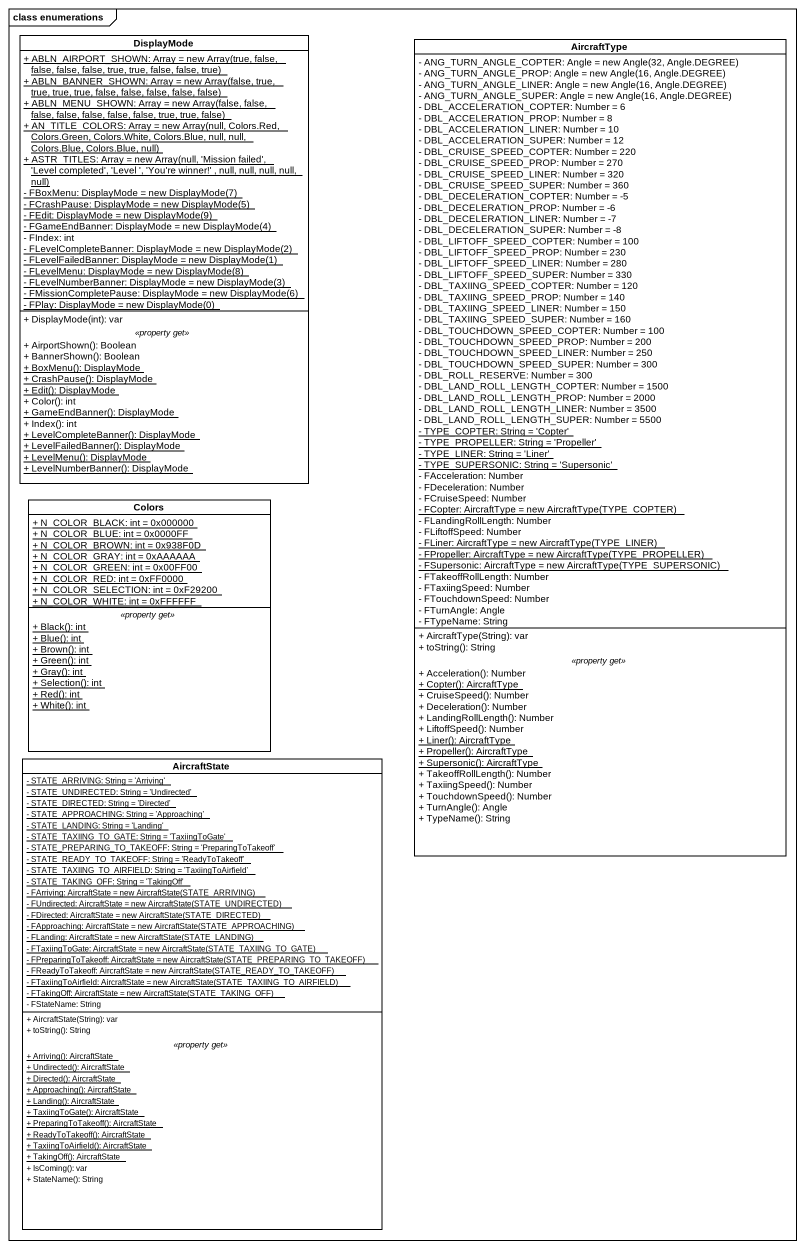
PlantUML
@startuml
mainframe class enumerations
hide circle
hide empty members
skinparam classAttributeIconSize 0
class DisplayMode {
  {static} {field} + ABLN_AIRPORT_SHOWN: Array = new Array(true, false, false, false, false, true, true, false, false, true)
  {static} {field} + ABLN_BANNER_SHOWN: Array = new Array(false, true, true, true, true, false, false, false, false, false)
  {static} {field} + ABLN_MENU_SHOWN: Array = new Array(false, false, false, false, false, false, false, true, true, false)
  {static} {field} + AN_TITLE_COLORS: Array = new Array(null, Colors.Red, Colors.Green, Colors.White, Colors.Blue, null, null, Colors.Blue, Colors.Blue, null)
  {static} {field} + ASTR_TITLES: Array = new Array(null, 'Mission failed', 'Level completed', 'Level ', 'You're winner!' , null, null, null, null, null)
  {static} {field} - FBoxMenu: DisplayMode = new DisplayMode(7)
  {static} {field} - FCrashPause: DisplayMode = new DisplayMode(5)
  {static} {field} - FEdit: DisplayMode = new DisplayMode(9)
  {static} {field} - FGameEndBanner: DisplayMode = new DisplayMode(4)
  - FIndex: int
  {static} {field} - FLevelCompleteBanner: DisplayMode = new DisplayMode(2)
  {static} {field} - FLevelFailedBanner: DisplayMode = new DisplayMode(1)
  {static} {field} - FLevelMenu: DisplayMode = new DisplayMode(8)
  {static} {field} - FLevelNumberBanner: DisplayMode = new DisplayMode(3)
  {static} {field} - FMissionCompletePause: DisplayMode = new DisplayMode(6)
  {static} {field} - FPlay: DisplayMode = new DisplayMode(0)
  --
  + DisplayMode(int): var
  .. <<property get>> ..
  + AirportShown(): Boolean
  + BannerShown(): Boolean
  {static} + BoxMenu(): DisplayMode
  {static} + CrashPause(): DisplayMode
  {static} + Edit(): DisplayMode
  + Color(): int
  {static} + GameEndBanner(): DisplayMode
  + Index(): int
  {static} + LevelCompleteBanner(): DisplayMode
  {static} + LevelFailedBanner(): DisplayMode
  {static} + LevelMenu(): DisplayMode
  {static} + LevelNumberBanner(): DisplayMode
}
class AircraftType {
  {field} - ANG_TURN_ANGLE_COPTER: Angle = new Angle(32, Angle.DEGREE)
  {field} - ANG_TURN_ANGLE_PROP: Angle = new Angle(16, Angle.DEGREE)
  {field} - ANG_TURN_ANGLE_LINER: Angle = new Angle(16, Angle.DEGREE)
  {field} - ANG_TURN_ANGLE_SUPER: Angle = new Angle(16, Angle.DEGREE)
  - DBL_ACCELERATION_COPTER: Number = 6
  - DBL_ACCELERATION_PROP: Number = 8
  - DBL_ACCELERATION_LINER: Number = 10
  - DBL_ACCELERATION_SUPER: Number = 12
  - DBL_CRUISE_SPEED_COPTER: Number = 220
  - DBL_CRUISE_SPEED_PROP: Number = 270
  - DBL_CRUISE_SPEED_LINER: Number = 320
  - DBL_CRUISE_SPEED_SUPER: Number = 360
  - DBL_DECELERATION_COPTER: Number = -5
  - DBL_DECELERATION_PROP: Number = -6
  - DBL_DECELERATION_LINER: Number = -7
  - DBL_DECELERATION_SUPER: Number = -8
  - DBL_LIFTOFF_SPEED_COPTER: Number = 100
  - DBL_LIFTOFF_SPEED_PROP: Number = 230
  - DBL_LIFTOFF_SPEED_LINER: Number = 280
  - DBL_LIFTOFF_SPEED_SUPER: Number = 330
  - DBL_TAXIING_SPEED_COPTER: Number = 120
  - DBL_TAXIING_SPEED_PROP: Number = 140
  - DBL_TAXIING_SPEED_LINER: Number = 150
  - DBL_TAXIING_SPEED_SUPER: Number = 160
  - DBL_TOUCHDOWN_SPEED_COPTER: Number = 100
  - DBL_TOUCHDOWN_SPEED_PROP: Number = 200
  - DBL_TOUCHDOWN_SPEED_LINER: Number = 250
  - DBL_TOUCHDOWN_SPEED_SUPER: Number = 300
  - DBL_ROLL_RESERVE: Number = 300
  - DBL_LAND_ROLL_LENGTH_COPTER: Number = 1500
  - DBL_LAND_ROLL_LENGTH_PROP: Number = 2000
  - DBL_LAND_ROLL_LENGTH_LINER: Number = 3500
  - DBL_LAND_ROLL_LENGTH_SUPER: Number = 5500
  {static} - TYPE_COPTER: String = 'Copter'
  {static} - TYPE_PROPELLER: String = 'Propeller'
  {static} - TYPE_LINER: String = 'Liner'
  {static} - TYPE_SUPERSONIC: String = 'Supersonic'
  - FAcceleration: Number
  - FDeceleration: Number
  - FCruiseSpeed: Number
  {static} {field} - FCopter: AircraftType = new AircraftType(TYPE_COPTER)
  - FLandingRollLength: Number
  - FLiftoffSpeed: Number
  {static} {field} - FLiner: AircraftType = new AircraftType(TYPE_LINER)
  {static} {field} - FPropeller: AircraftType = new AircraftType(TYPE_PROPELLER)
  {static} {field} - FSupersonic: AircraftType = new AircraftType(TYPE_SUPERSONIC)
  - FTakeoffRollLength: Number
  - FTaxiingSpeed: Number
  - FTouchdownSpeed: Number
  - FTurnAngle: Angle
  - FTypeName: String
  --
  + AircraftType(String): var
  + toString(): String
  .. <<property get>> ..
  + Acceleration(): Number
  {static} + Copter(): AircraftType
  + CruiseSpeed(): Number
  + Deceleration(): Number
  + LandingRollLength(): Number
  + LiftoffSpeed(): Number
  {static} + Liner(): AircraftType
  {static} + Propeller(): AircraftType
  {static} + Supersonic(): AircraftType
  + TakeoffRollLength(): Number
  + TaxiingSpeed(): Number
  + TouchdownSpeed(): Number
  + TurnAngle(): Angle
  + TypeName(): String
}
class Colors {
  {static} + N_COLOR_BLACK: int = 0x000000
  {static} + N_COLOR_BLUE: int = 0x0000FF
  {static} + N_COLOR_BROWN: int = 0x938F0D
  {static} + N_COLOR_GRAY: int = 0xAAAAAA
  {static} + N_COLOR_GREEN: int = 0x00FF00
  {static} + N_COLOR_RED: int = 0xFF0000
  {static} + N_COLOR_SELECTION: int = 0xF29200
  {static} + N_COLOR_WHITE: int = 0xFFFFFF
  .. <<property get>> ..
  {static} + Black(): int
  {static} + Blue(): int
  {static} + Brown(): int
  {static} + Green(): int
  {static} + Gray(): int
  {static} + Selection(): int
  {static} + Red(): int
  {static} + White(): int
}
class AircraftState {
  {static} - STATE_ARRIVING: String = 'Arriving'
  {static} - STATE_UNDIRECTED: String = 'Undirected'
  {static} - STATE_DIRECTED: String = 'Directed'
  {static} - STATE_APPROACHING: String = 'Approaching'
  {static} - STATE_LANDING: String = 'Landing'
  {static} - STATE_TAXIING_TO_GATE: String = 'TaxiingToGate'
  {static} - STATE_PREPARING_TO_TAKEOFF: String = 'PreparingToTakeoff'
  {static} - STATE_READY_TO_TAKEOFF: String = 'ReadyToTakeoff'
  {static} - STATE_TAXIING_TO_AIRFIELD: String = 'TaxiingToAirfield'
  {static} - STATE_TAKING_OFF: String = 'TakingOff'
  {static} {field} - FArriving: AircraftState = new AircraftState(STATE_ARRIVING)
  {static} {field} - FUndirected: AircraftState = new AircraftState(STATE_UNDIRECTED)
  {static} {field} - FDirected: AircraftState = new AircraftState(STATE_DIRECTED)
  {static} {field} - FApproaching: AircraftState = new AircraftState(STATE_APPROACHING)
  {static} {field} - FLanding: AircraftState = new AircraftState(STATE_LANDING)
  {static} {field} - FTaxiingToGate: AircraftState = new AircraftState(STATE_TAXIING_TO_GATE)
  {static} {field} - FPreparingToTakeoff: AircraftState = new AircraftState(STATE_PREPARING_TO_TAKEOFF)
  {static} {field} - FReadyToTakeoff: AircraftState = new AircraftState(STATE_READY_TO_TAKEOFF)
  {static} {field} - FTaxiingToAirfield: AircraftState = new AircraftState(STATE_TAXIING_TO_AIRFIELD)
  {static} {field} - FTakingOff: AircraftState = new AircraftState(STATE_TAKING_OFF)
  - FStateName: String
  --
  + AircraftState(String): var
  + toString(): String
  .. <<property get>> ..
  {static} + Arriving(): AircraftState
  {static} + Undirected(): AircraftState
  {static} + Directed(): AircraftState
  {static} + Approaching(): AircraftState
  {static} + Landing(): AircraftState
  {static} + TaxiingToGate(): AircraftState
  {static} + PreparingToTakeoff(): AircraftState
  {static} + ReadyToTakeoff(): AircraftState
  {static} + TaxiingToAirfield(): AircraftState
  {static} + TakingOff(): AircraftState
  + IsComing(): var
  + StateName(): String
}
@enduml
